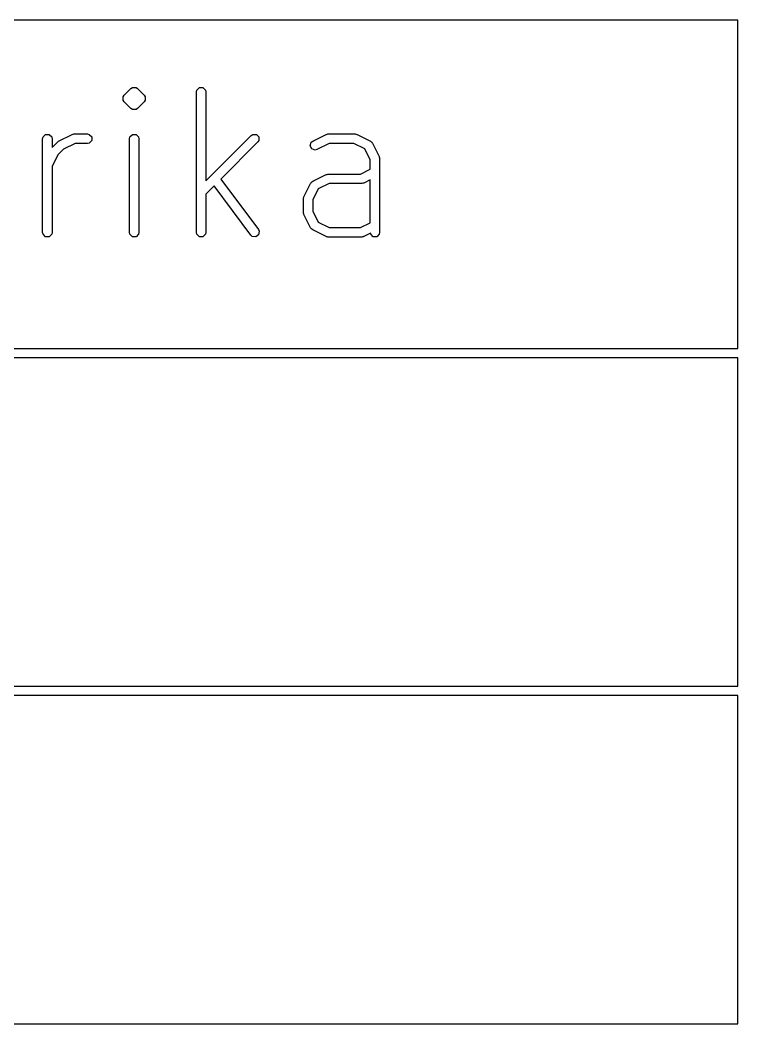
# Model space of a CAD drawing. Header units: inches. Extents: x -2.6 to 7.6, y 0.3 to 5.2.
# Drawn here: x -2.2313 to -1.9294, y 4.0271 to 4.4491 of the extents above; entities that cross this region are included whole.
import ezdxf

# ---------------------------------------------------------------- set-up
doc = ezdxf.new("R2010")
doc.units = ezdxf.units.IN
doc.header["$MEASUREMENT"] = 0
doc.layers.add('BLACK', color=250, linetype='CONTINUOUS')

msp = doc.modelspace()

# ---------------------------------------------------------------- linework, layer by layer
at = {"layer": 'BLACK', "linetype": 'CONTINUOUS'}
for p, q in [((-1.9294, 4.44906), (-2.56495, 4.44906)), ((-1.9294, 4.31102), (-1.9294, 4.44906)), ((-2.18749, 4.41747), (-2.18467, 4.42028)), ((-2.18467, 4.42028), (-2.18404, 4.42071)), ((-2.18404, 4.42071), (-2.18253, 4.42071)), ((-2.18253, 4.42071), (-2.18189, 4.42028)), ((-2.18189, 4.42028), (-2.17908, 4.41747)), ((-2.15713, 4.41889), (-2.15698, 4.41964)), ((-2.15713, 4.35983), (-2.15713, 4.41889)), ((-2.15698, 4.41964), (-2.15591, 4.42071)), ((-2.15591, 4.42071), (-2.15441, 4.42071)), ((-2.15441, 4.42071), (-2.15334, 4.41964)), ((-2.15334, 4.41964), (-2.15319, 4.41889)), ((-2.15319, 4.41889), (-2.15319, 4.38146)), ((-2.18791, 4.41683), (-2.18749, 4.41747)), ((-2.18791, 4.41532), (-2.18791, 4.41683)), ((-2.18749, 4.41468), (-2.18791, 4.41532)), ((-2.18791, 4.41532), (-2.18791, 4.41532)), ((-2.18467, 4.41187), (-2.18749, 4.41468)), ((-2.17908, 4.41468), (-2.18189, 4.41187)), ((-2.17908, 4.41747), (-2.17865, 4.41683)), ((-2.17865, 4.41532), (-2.17908, 4.41468)), ((-2.17865, 4.41683), (-2.17865, 4.41532)), ((-2.18404, 4.41145), (-2.18467, 4.41187)), ((-2.18253, 4.41145), (-2.18404, 4.41145)), ((-2.18404, 4.41145), (-2.18404, 4.41145)), ((-2.18189, 4.41187), (-2.18253, 4.41145)), ((-2.20903, 4.40108), (-2.20873, 4.40117)), ((-2.20873, 4.40117), (-2.20869, 4.40115)), ((-2.20869, 4.40115), (-2.20859, 4.40117)), ((-2.20859, 4.40117), (-2.20297, 4.40117)), ((-2.20297, 4.40117), (-2.20221, 4.40102)), ((-2.10217, 4.40108), (-2.10187, 4.40117)), ((-2.10187, 4.40117), (-2.10183, 4.40115)), ((-2.10183, 4.40115), (-2.10173, 4.40117)), ((-2.10173, 4.40117), (-2.09048, 4.40117)), ((-2.09048, 4.40117), (-2.09038, 4.40115)), ((-2.09038, 4.40115), (-2.09034, 4.40117)), ((-2.09034, 4.40117), (-2.09004, 4.40108)), ((-2.22181, 4.3992), (-2.22166, 4.39996)), ((-2.22181, 4.35983), (-2.22181, 4.3992)), ((-2.22166, 4.39996), (-2.22059, 4.40102)), ((-2.22059, 4.40102), (-2.21909, 4.40102)), ((-2.21909, 4.40102), (-2.21802, 4.39996)), ((-2.21802, 4.39996), (-2.21787, 4.3992)), ((-2.21787, 4.3992), (-2.21787, 4.39552)), ((-2.21787, 4.39552), (-2.21561, 4.39778)), ((-2.21561, 4.39778), (-2.21535, 4.39796)), ((-2.21535, 4.39796), (-2.2151, 4.39815)), ((-2.2151, 4.39815), (-2.20947, 4.40096)), ((-2.20813, 4.39724), (-2.21305, 4.39477)), ((-2.20947, 4.40096), (-2.20938, 4.40099)), ((-2.20938, 4.40099), (-2.20934, 4.40102)), ((-2.20934, 4.40102), (-2.20903, 4.40108)), ((-2.20297, 4.39724), (-2.20813, 4.39724)), ((-2.20221, 4.39738), (-2.20297, 4.39724)), ((-2.20221, 4.40102), (-2.20115, 4.39996)), ((-2.20115, 4.39845), (-2.20221, 4.39738)), ((-2.20115, 4.39996), (-2.20115, 4.39845)), ((-2.18525, 4.3992), (-2.1851, 4.39996)), ((-2.18525, 4.35983), (-2.18525, 4.3992)), ((-2.1851, 4.39996), (-2.18404, 4.40102)), ((-2.18404, 4.40102), (-2.18253, 4.40102)), ((-2.18253, 4.40102), (-2.18146, 4.39996)), ((-2.18146, 4.39996), (-2.18131, 4.3992)), ((-2.18131, 4.3992), (-2.18131, 4.35983)), ((-2.15319, 4.38146), (-2.13406, 4.4006)), ((-2.13127, 4.39781), (-2.14694, 4.38215)), ((-2.13406, 4.4006), (-2.13342, 4.40102)), ((-2.13342, 4.40102), (-2.13191, 4.40102)), ((-2.13191, 4.40102), (-2.13084, 4.39996)), ((-2.13084, 4.39845), (-2.13127, 4.39781)), ((-2.13084, 4.39996), (-2.13084, 4.39845)), ((-2.10932, 4.39625), (-2.10884, 4.39768)), ((-2.10884, 4.39768), (-2.10823, 4.39815)), ((-2.10823, 4.39815), (-2.10261, 4.40096)), ((-2.10126, 4.39724), (-2.10647, 4.39463)), ((-2.10261, 4.40096), (-2.10251, 4.40099)), ((-2.10251, 4.40099), (-2.10248, 4.40102)), ((-2.10248, 4.40102), (-2.10217, 4.40108)), ((-2.09095, 4.39724), (-2.10126, 4.39724)), ((-2.08632, 4.39492), (-2.09095, 4.39724)), ((-2.09004, 4.40108), (-2.08973, 4.40102)), ((-2.08973, 4.40102), (-2.0897, 4.40099)), ((-2.0897, 4.40099), (-2.0896, 4.40096)), ((-2.0896, 4.40096), (-2.08398, 4.39815)), ((-2.08398, 4.39815), (-2.08367, 4.39791)), ((-2.08367, 4.39791), (-2.08357, 4.39788)), ((-2.08357, 4.39788), (-2.08348, 4.39777)), ((-2.08348, 4.39777), (-2.08337, 4.39768)), ((-2.08337, 4.39768), (-2.08334, 4.39758)), ((-2.08334, 4.39758), (-2.0831, 4.39727)), ((-2.0831, 4.39727), (-2.08028, 4.39165)), ((-2.21305, 4.39477), (-2.21541, 4.39241)), ((-2.10864, 4.3949), (-2.10932, 4.39625)), ((-2.10721, 4.39443), (-2.10864, 4.3949)), ((-2.10647, 4.39463), (-2.10721, 4.39443)), ((-2.08401, 4.3903), (-2.08632, 4.39492)), ((-2.21541, 4.39241), (-2.21787, 4.38749)), ((-2.08401, 4.38636), (-2.08401, 4.3903)), ((-2.08028, 4.39165), (-2.08026, 4.39155)), ((-2.08026, 4.39155), (-2.08023, 4.39152)), ((-2.08023, 4.39152), (-2.08016, 4.39121)), ((-2.08016, 4.39121), (-2.08008, 4.39091)), ((-2.08008, 4.39091), (-2.0801, 4.39086)), ((-2.0801, 4.39086), (-2.08008, 4.39077)), ((-2.08008, 4.39077), (-2.08008, 4.35983)), ((-2.21787, 4.38749), (-2.21787, 4.35983)), ((-2.10217, 4.38421), (-2.10187, 4.38429)), ((-2.10187, 4.38429), (-2.10183, 4.38428)), ((-2.10183, 4.38428), (-2.10173, 4.3843)), ((-2.10173, 4.3843), (-2.08813, 4.3843)), ((-2.08813, 4.3843), (-2.08401, 4.38636)), ((-2.14694, 4.38215), (-2.13109, 4.36101)), ((-2.11193, 4.37477), (-2.10911, 4.3804)), ((-2.10911, 4.3804), (-2.10887, 4.38071)), ((-2.10887, 4.38071), (-2.10884, 4.38081)), ((-2.10884, 4.38081), (-2.10873, 4.38089)), ((-2.10873, 4.38089), (-2.10864, 4.38101)), ((-2.10864, 4.38101), (-2.10854, 4.38104)), ((-2.10854, 4.38104), (-2.10823, 4.38128)), ((-2.10823, 4.38128), (-2.10261, 4.38409)), ((-2.10126, 4.38036), (-2.10589, 4.37805)), ((-2.10261, 4.38409), (-2.10251, 4.38412)), ((-2.10251, 4.38412), (-2.10248, 4.38415)), ((-2.10248, 4.38415), (-2.10217, 4.38421)), ((-2.08767, 4.38036), (-2.10126, 4.38036)), ((-2.08757, 4.38038), (-2.08767, 4.38036)), ((-2.08753, 4.38037), (-2.08757, 4.38038)), ((-2.08722, 4.38045), (-2.08753, 4.38037)), ((-2.08692, 4.38051), (-2.08722, 4.38045)), ((-2.08688, 4.38054), (-2.08692, 4.38051)), ((-2.08679, 4.38057), (-2.08688, 4.38054)), ((-2.08401, 4.38196), (-2.08679, 4.38057)), ((-2.08401, 4.36386), (-2.08401, 4.38196)), ((-2.14975, 4.37933), (-2.15319, 4.37589)), ((-2.15319, 4.37589), (-2.15319, 4.35983)), ((-2.13424, 4.35865), (-2.14975, 4.37933)), ((-2.10589, 4.37805), (-2.1082, 4.37343)), ((-2.11213, 4.37403), (-2.11205, 4.37434)), ((-2.11212, 4.37399), (-2.11213, 4.37403)), ((-2.11213, 4.37389), (-2.11212, 4.37399)), ((-2.11213, 4.36827), (-2.11213, 4.37389)), ((-2.11205, 4.37434), (-2.11198, 4.37465)), ((-2.11198, 4.37465), (-2.11195, 4.37468)), ((-2.11195, 4.37468), (-2.11193, 4.37477)), ((-2.1082, 4.37343), (-2.1082, 4.36873)), ((-2.11212, 4.36817), (-2.11213, 4.36827)), ((-2.11213, 4.36813), (-2.11212, 4.36817)), ((-2.11205, 4.36783), (-2.11213, 4.36813)), ((-2.11198, 4.36752), (-2.11205, 4.36783)), ((-2.11195, 4.36748), (-2.11198, 4.36752)), ((-2.11193, 4.36739), (-2.11195, 4.36748)), ((-2.10911, 4.36177), (-2.11193, 4.36739)), ((-2.1082, 4.36873), (-2.10589, 4.36411)), ((-2.10589, 4.36411), (-2.10126, 4.3618)), ((-2.08813, 4.3618), (-2.08401, 4.36386)), ((-2.22166, 4.35908), (-2.22181, 4.35983)), ((-2.22059, 4.35801), (-2.22166, 4.35908)), ((-2.21802, 4.35908), (-2.21909, 4.35801)), ((-2.21787, 4.35983), (-2.21802, 4.35908)), ((-2.1851, 4.35908), (-2.18525, 4.35983)), ((-2.18404, 4.35801), (-2.1851, 4.35908)), ((-2.18146, 4.35908), (-2.18253, 4.35801)), ((-2.18131, 4.35983), (-2.18146, 4.35908)), ((-2.15698, 4.35908), (-2.15713, 4.35983)), ((-2.15591, 4.35801), (-2.15698, 4.35908)), ((-2.15334, 4.35908), (-2.15441, 4.35801)), ((-2.15319, 4.35983), (-2.15334, 4.35908)), ((-2.13109, 4.36101), (-2.13076, 4.36032)), ((-2.13076, 4.36032), (-2.13097, 4.35883)), ((-2.10887, 4.36146), (-2.10911, 4.36177)), ((-2.10884, 4.36136), (-2.10887, 4.36146)), ((-2.10873, 4.36127), (-2.10884, 4.36136)), ((-2.10864, 4.36116), (-2.10873, 4.36127)), ((-2.10854, 4.36113), (-2.10864, 4.36116)), ((-2.10823, 4.36088), (-2.10854, 4.36113)), ((-2.10261, 4.35807), (-2.10823, 4.36088)), ((-2.10126, 4.3618), (-2.08813, 4.3618)), ((-2.08395, 4.35949), (-2.08679, 4.35807)), ((-2.08386, 4.35908), (-2.08395, 4.35949)), ((-2.0828, 4.35801), (-2.08386, 4.35908)), ((-2.08023, 4.35908), (-2.08129, 4.35801)), ((-2.08008, 4.35983), (-2.08023, 4.35908)), ((-2.21909, 4.35801), (-2.22059, 4.35801)), ((-2.18253, 4.35801), (-2.18404, 4.35801)), ((-2.15441, 4.35801), (-2.15591, 4.35801)), ((-2.13367, 4.35814), (-2.13424, 4.35865)), ((-2.13217, 4.35793), (-2.13367, 4.35814)), ((-2.13097, 4.35883), (-2.13217, 4.35793)), ((-2.10251, 4.35805), (-2.10261, 4.35807)), ((-2.10248, 4.35801), (-2.10251, 4.35805)), ((-2.10217, 4.35795), (-2.10248, 4.35801)), ((-2.10187, 4.35787), (-2.10217, 4.35795)), ((-2.10183, 4.35788), (-2.10187, 4.35787)), ((-2.10173, 4.35787), (-2.10183, 4.35788)), ((-2.08767, 4.35787), (-2.10173, 4.35787)), ((-2.08757, 4.35788), (-2.08767, 4.35787)), ((-2.08753, 4.35787), (-2.08757, 4.35788)), ((-2.08723, 4.35795), (-2.08753, 4.35787)), ((-2.08692, 4.35801), (-2.08723, 4.35795)), ((-2.08688, 4.35805), (-2.08692, 4.35801)), ((-2.08679, 4.35807), (-2.08688, 4.35805)), ((-2.08129, 4.35801), (-2.0828, 4.35801)), ((-2.56495, 4.31102), (-1.9294, 4.31102)), ((-1.9294, 4.30709), (-2.56495, 4.30709)), ((-1.9294, 4.16906), (-1.9294, 4.30709)), ((-2.56495, 4.16906), (-1.9294, 4.16906)), ((-1.9294, 4.16512), (-2.56495, 4.16512)), ((-1.9294, 4.02709), (-1.9294, 4.16512)), ((-2.56495, 4.02709), (-1.9294, 4.02709))]:
    msp.add_line(p, q, dxfattribs=at)

doc.saveas('drawing.dxf')
